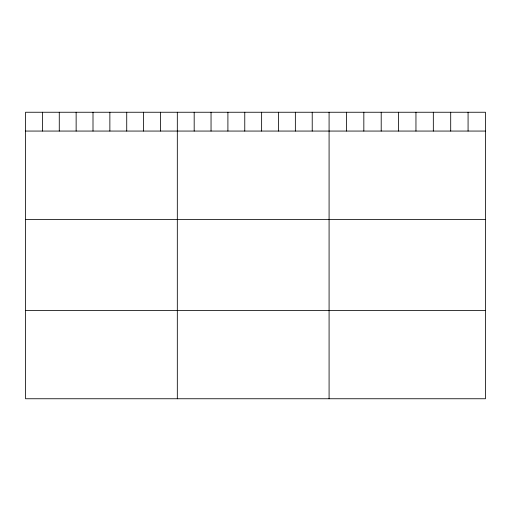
<?xml version="1.0" encoding="UTF-8"?>
<svg xmlns="http://www.w3.org/2000/svg" width="511" height="511" viewBox="0 0 511 511"><rect width="100%" height="100%" fill="white"/><g stroke="black" fill="none" stroke-linecap="round" stroke-linejoin="round"><path stroke-width="0.77" d="M485.45 131.059L485.45 398.752L25.55 398.752L25.55 112.248L485.45 112.248L485.45 131.059L25.55 131.059M25.55 219.398L485.45 219.398M25.55 310.413L485.45 310.413M468.076 112.248L468.076 131.059M450.702 112.248L450.702 131.059M433.328 112.248L433.328 131.059M415.954 112.248L415.954 131.059M398.58 112.248L398.58 131.059M381.206 112.248L381.206 131.059M363.832 112.248L363.832 131.059M346.458 112.248L346.458 131.059M329.084 112.248L329.084 398.752M312.221 112.248L312.221 131.059M295.358 112.248L295.358 131.059M278.495 112.248L278.495 131.059M261.632 112.248L261.632 131.059M244.769 112.248L244.769 131.059M227.906 112.248L227.906 131.059M211.043 112.248L211.043 131.059M194.18 112.248L194.18 131.059M177.317 112.248L177.317 398.752M160.454 112.248L160.454 131.059M143.591 112.248L143.591 131.059M126.728 112.248L126.728 131.059M109.865 112.248L109.865 131.059M93.002 112.248L93.002 131.059M76.139 112.248L76.139 131.059M59.276 112.248L59.276 131.059M42.413 112.248L42.413 131.059"/></g></svg>
